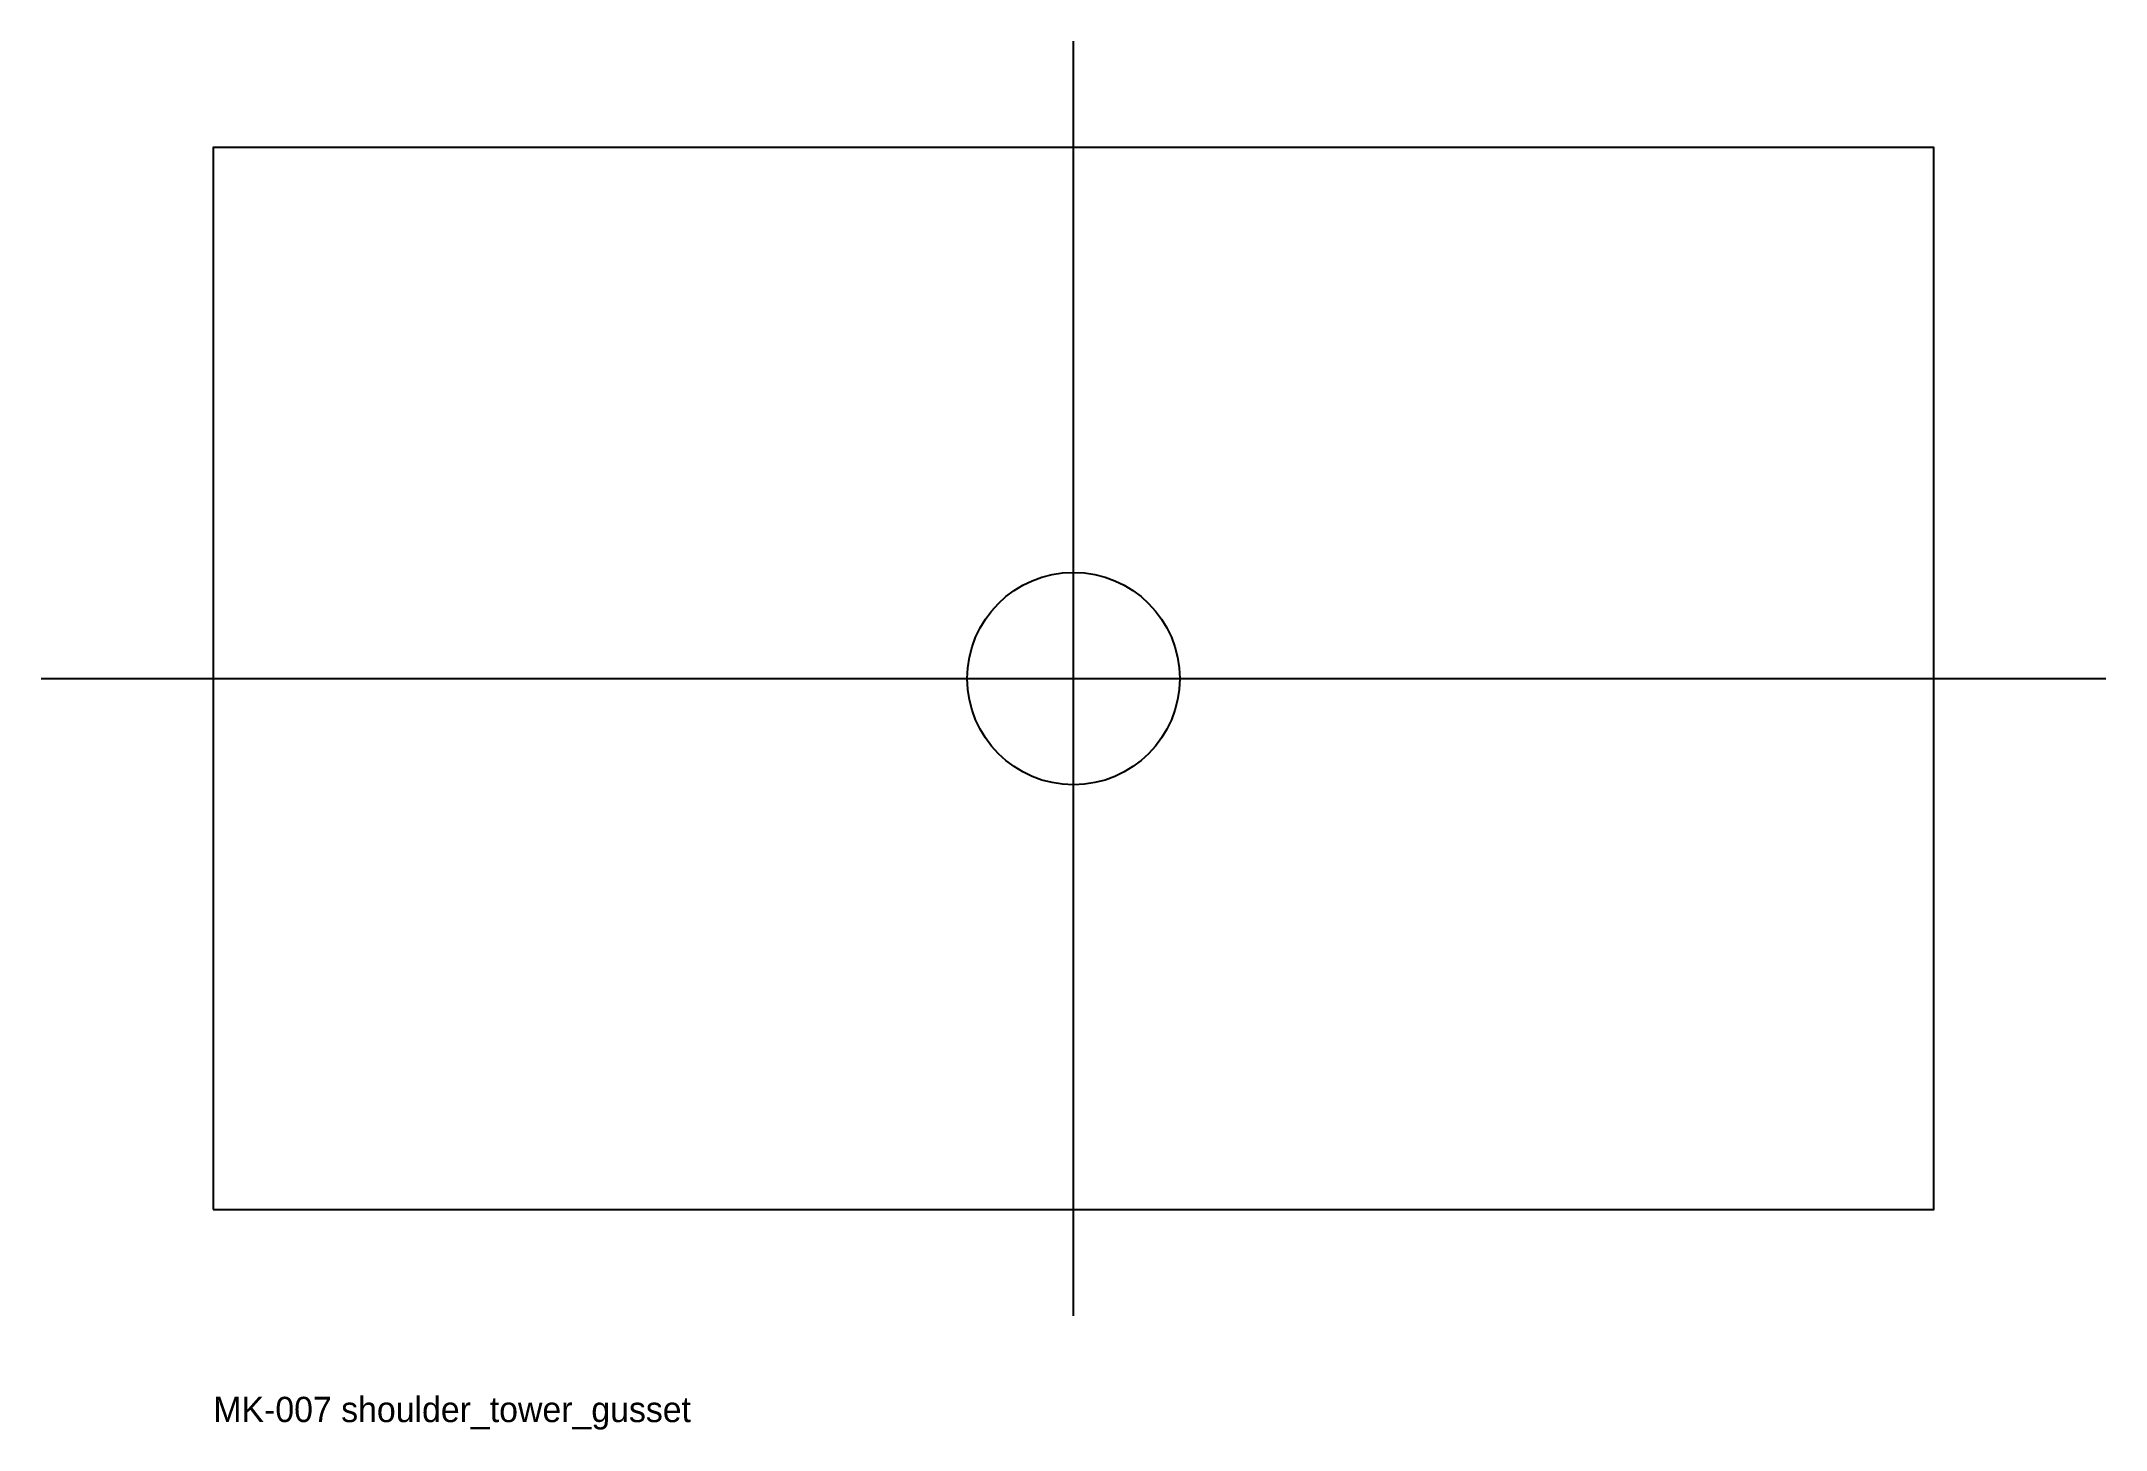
# Model space of a CAD drawing. Header units: millimetres. Extents: x -204 to 204, y -149 to 126.
import ezdxf

# ---------------------------------------------------------------- set-up
doc = ezdxf.new("R2010")
doc.units = ezdxf.units.MM
for name, color, linetype in [('CENTER', 3, 'Continuous'), ('HOLES', 1, 'Continuous'), ('OUTLINE', 7, 'Continuous'), ('TEXT', 2, 'Continuous')]:
    doc.layers.add(name, color=color, linetype=linetype)

msp = doc.modelspace()

# ---------------------------------------------------------------- linework, layer by layer
at = {"layer": 'CENTER'}
for p, q in [((0, -126), (0, 126)), ((-204, 0), (204, 0))]:
    msp.add_line(p, q, dxfattribs=at)
at = {"layer": 'HOLES'}
msp.add_circle((0, 0), 21, dxfattribs=at)
at = {"layer": 'OUTLINE'}
msp.add_lwpolyline([(-170, -105), (170, -105), (170, 105), (-170, 105)], close=True, dxfattribs=at)

# ---------------------------------------------------------------- texts
at = {"layer": 'TEXT'}
msp.add_text('MK-007 shoulder_tower_gusset', height=5, dxfattribs=at).set_placement((-170, -147))

doc.saveas('drawing.dxf')
